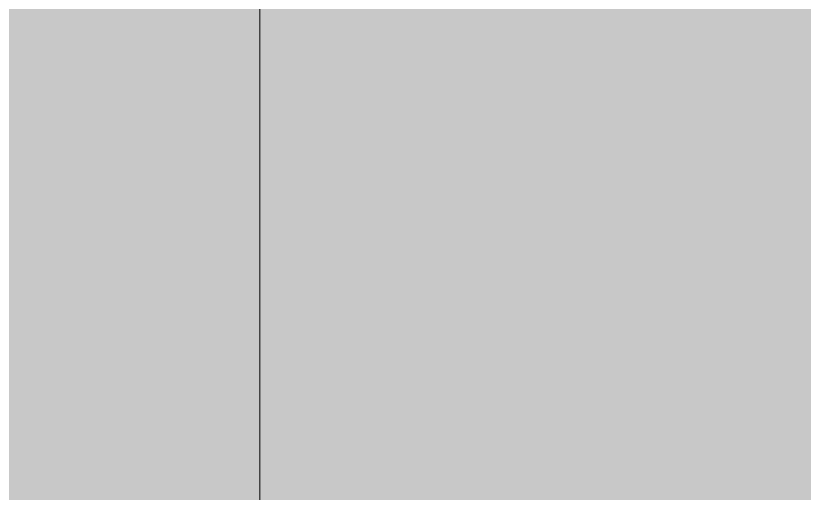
# Model space of a CAD drawing. Header units: inches. Extents: x 20139 to 37433, y -23296 to -20170.
# Drawn here: x 31327.812 to 31328.74, y -22615.801 to -22615.239 of the extents above; entities that cross this region are included whole.
import ezdxf

# ---------------------------------------------------------------- set-up
doc = ezdxf.new("R2010")
doc.units = ezdxf.units.IN
doc.header["$MEASUREMENT"] = 0
doc.layers.add('S-BEAM', color=12, linetype='Continuous', lineweight=9)

# ---------------------------------------------------------------- blocks, each defined once
blk = doc.blocks.new('Girt_C - 8_D-803273-Level 1')
at = {"layer": 'S-BEAM'}
h = blk.add_hatch(color=256, dxfattribs=at)
h.paths.add_polyline_path([(22069.06569, -22786.17781), (22069.64023, -22786.17781), (22069.64023, -22687.55281), (22069.06569, -22687.55281), (22069.06569, -22782.13375)], flags=0)
h.paths.add_polyline_path([(22069.06569, -22686.55281), (22069.64023, -22686.55281), (22069.64023, -22544.30281), (22069.06569, -22544.30281), (22069.06569, -22646.56562)], flags=0)
h.paths.add_polyline_path([(22069.06569, -22543.30281), (22069.64023, -22543.30281), (22069.64023, -22542.92781), (22069.06569, -22542.92781)], flags=0)
h.paths.add_polyline_path([(22069.64023, -22336.55281), (22069.64023, -21867.42781), (22069.06569, -21867.42781), (22069.06569, -22336.55281)], flags=0)
h.paths.add_polyline_path([(22069.06569, -21578.17781), (22069.64023, -21578.17781), (22069.64023, -21540.92781), (22069.06569, -21540.92781), (22069.06569, -21562.02062)], flags=0)
h.paths.add_polyline_path([(22069.06569, -21178.17781), (22069.64023, -21178.17781), (22069.64023, -21143.67781), (22069.06569, -21143.67781), (22069.06569, -21174.68312)], flags=0)
blk.add_line((22069.64023, -22686.55281), (22069.64023, -22545.58681), dxfattribs=at)
blk = doc.blocks.new('Dimension Lumber - 2x8-V119-Level 1')
at = {"layer": 'S-BEAM'}
h = blk.add_hatch(color=256, dxfattribs=at)
h.paths.add_polyline_path([(22059.26523, -22640.30281), (22061.64023, -22640.30281), (22061.64023, -22638.80281), (22059.26523, -22638.80281)], flags=0)
h.paths.add_polyline_path([(22009.3736, -22640.30281), (22057.51523, -22640.30281), (22057.51523, -22638.80281), (21976.67793, -22638.80281), (21976.67793, -22640.30281)], flags=0)
h.paths.add_polyline_path([(22189.40105, -22640.30281), (22189.40105, -22638.80281), (22173.51523, -22638.80281), (22173.51523, -22640.30281)], flags=0)
h.paths.add_polyline_path([(22168.51523, -22640.30281), (22168.51523, -22638.80281), (22069.64023, -22638.80281), (22069.64023, -22640.30281), (22078.49485, -22640.30281)], flags=0)

msp = doc.modelspace()

# ---------------------------------------------------------------- block references
at = {"layer": 'S-BEAM'}
for name, p in [('Girt_C - 8_D-803273-Level 1', (9258.45897, 0)), ('Dimension Lumber - 2x8-V119-Level 1', (9258.45897, 24.125))]:
    msp.add_blockref(name, p, dxfattribs=at)

doc.saveas('drawing.dxf')
